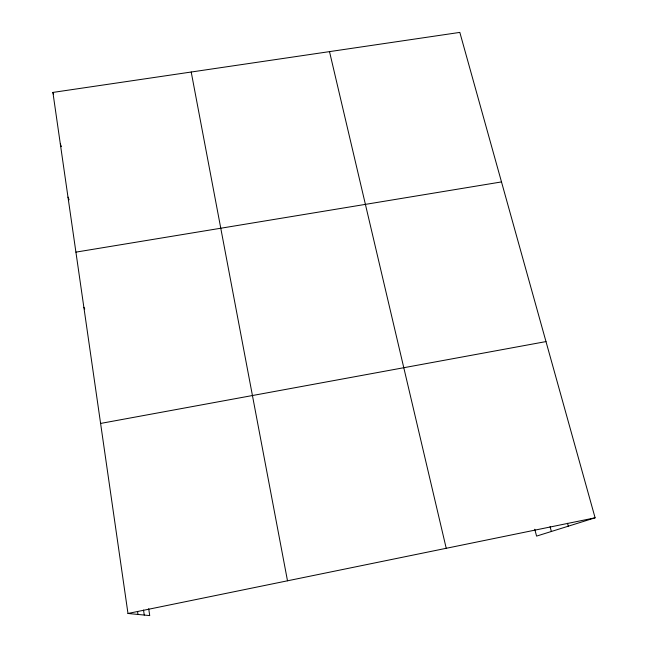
<?xml version="1.0" encoding="UTF-8"?>
<svg xmlns="http://www.w3.org/2000/svg" width="648" height="648" viewBox="0 0 648 648"><rect width="100%" height="100%" fill="white"/><g stroke="black" fill="none" stroke-linecap="round" stroke-linejoin="round"><path stroke-width="0.97" d="M148.7 608.707L149.728 615.6L127.98 613.47L52.901 92.421L459.829 32.4L595.099 517.809L536.576 536.107L534.786 529.27M127.98 613.47L595.099 517.809M100.594 423.436L545.989 341.585M75.913 252.129L501.495 181.926M83.867 307.322L84.742 308.999M67.983 197.122L69.125 199.803M60.321 143.913L61.39 146.634M52.901 92.421L53.573 94.243M567.502 523.284L568.296 526.192M550.079 526.638L551.367 531.481M329.508 51.621L446.229 548.297M191.209 72.017L287.501 580.802M143.524 610.06L144.269 615.065M137.554 611.477L137.992 614.45"/></g></svg>
